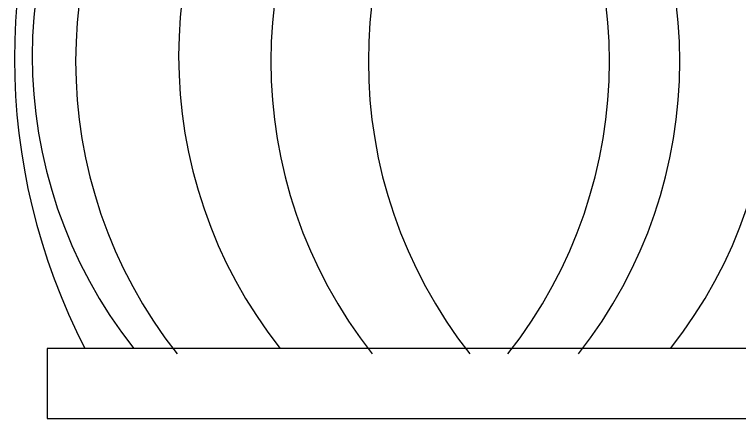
# Model space of a CAD drawing. Extents: x 83.79 to 84.7, y 88.08 to 89.17.
# Drawn here: x 83.865 to 84.392, y 88.076 to 88.37 of the extents above; entities that cross this region are included whole.
import ezdxf

# ---------------------------------------------------------------- set-up
doc = ezdxf.new("R2010")
doc.units = 0
doc.header["$LTSCALE"] = 0.02
doc.header["$MEASUREMENT"] = 0
doc.layers.get('0').update_dxf_attribs({"color": 3, "linetype": 'CONTINUOUS'})

msp = doc.modelspace()

# ---------------------------------------------------------------- linework, layer by layer
at = {"color": 1, "linetype": 'Continuous'}
msp.add_lwpolyline([(83.88911742176006, 88.07615272571472), (84.51137483828589, 88.07615272571472), (84.51137483828589, 88.12696845839916), (83.88911742176006, 88.12696845839916)], close=True, dxfattribs=at)
for centre, radius, start, end in [((84.32405284164943, 88.33753485074924), 0.4585696596458639, 152.6657400609688, 207.3342599391223), ((84.22193507380817, 88.33967770219344), 0.3435686303281429, 141.7483046193472, 218.2516953805962), ((84.25344176298623, 88.33574192511507), 0.3435686303281429, 141.7483046193472, 218.2516953805962), ((84.32827014977502, 88.33967770219344), 0.3435686303281429, 141.7483046193472, 218.2516953805962), ((84.39522186427294, 88.33574192511507), 0.3435686303281429, 141.7483046193472, 218.2516953805962), ((84.4661119149163, 88.33574192511507), 0.3435686303281429, 141.7483046193472, 218.2516953805962), ((83.95407202586958, 88.33574192511507), 0.3435686303281429, 321.7483046194038, 38.25169538065283), ((84.00527039577847, 88.33574192511507), 0.3435686303281429, 321.7483046194038, 38.25169538065283), ((84.0722221102782, 88.33967770219344), 0.3435686303281429, 321.7483046194038, 38.25169538065283)]:
    msp.add_arc(centre, radius, start, end, dxfattribs=at)

doc.saveas('drawing.dxf')
